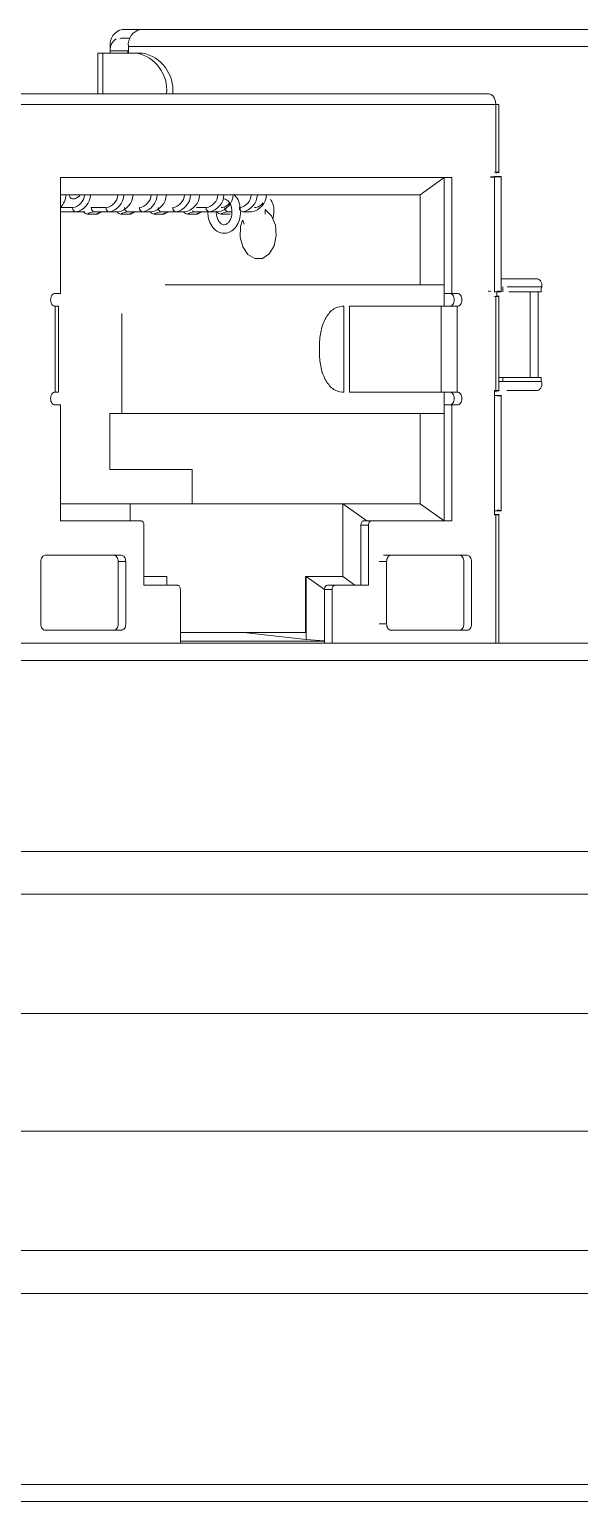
# Model space of a CAD drawing. Header units: millimetres. Extents: x -489 to 1607, y 116 to 1738.
# Drawn here: x -161.22 to -148.4, y 1524.62 to 1558.92 of the extents above; entities that cross this region are included whole.
import ezdxf

# ---------------------------------------------------------------- set-up
doc = ezdxf.new("R2010")
doc.units = ezdxf.units.MM

msp = doc.modelspace()

# ---------------------------------------------------------------- linework, layer by layer
at = {"color": 7, "linetype": 'Continuous', "lineweight": 15}
for p, q in [((-159.053, 1558.924), (-158.629, 1558.924)), ((-159.053, 1558.724), (-158.874, 1558.724)), ((-158.629, 1558.924), (-147.4, 1558.924)), ((-159.623, 1558.374), (-159.623, 1557.424)), ((-159.506, 1558.374), (-159.623, 1558.374)), ((-158.728, 1558.374), (-159.506, 1558.374)), ((-159.336, 1558.424), (-159.336, 1558.524)), ((-159.336, 1558.374), (-159.336, 1558.424)), ((-158.926, 1558.424), (-158.926, 1558.374)), ((-158.912, 1558.524), (-158.912, 1558.374)), ((-147.683, 1558.524), (-158.912, 1558.524)), ((-158.587, 1558.374), (-158.728, 1558.374)), ((-150.526, 1557.424), (-161.698, 1557.424)), ((-161.52, 1557.172), (-150.347, 1557.172)), ((-150.347, 1557.172), (-150.347, 1555.598)), ((-150.274, 1555.581), (-150.274, 1557.175)), ((-150.347, 1555.598), (-150.381, 1555.598)), ((-160.494, 1555.474), (-160.494, 1552.774)), ((-151.373, 1555.474), (-160.494, 1555.474)), ((-151.549, 1555.474), (-152.115, 1555.074)), ((-151.549, 1552.774), (-151.549, 1555.474)), ((-151.549, 1555.474), (-151.549, 1552.974)), ((-151.373, 1552.774), (-151.373, 1555.474)), ((-150.47, 1555.486), (-150.32, 1555.486)), ((-150.32, 1555.486), (-150.47, 1555.472)), ((-150.381, 1555.5), (-150.381, 1552.812)), ((-150.22, 1552.814), (-150.22, 1555.5)), ((-160.494, 1555.074), (-152.115, 1555.074)), ((-152.115, 1555.074), (-152.115, 1552.974)), ((-160.485, 1554.674), (-160.142, 1554.674)), ((-160.142, 1554.674), (-159.93, 1554.674)), ((-159.868, 1554.62), (-159.656, 1554.62)), ((-159.435, 1554.774), (-159.778, 1554.774)), ((-159.708, 1554.674), (-159.364, 1554.674)), ((-159.364, 1554.674), (-159.152, 1554.674)), ((-159.09, 1554.62), (-158.878, 1554.62)), ((-158.93, 1554.674), (-158.587, 1554.674)), ((-158.587, 1554.674), (-158.374, 1554.674)), ((-158.312, 1554.62), (-158.1, 1554.62)), ((-158.152, 1554.674), (-157.809, 1554.674)), ((-157.809, 1554.674), (-157.597, 1554.674)), ((-157.534, 1554.62), (-157.322, 1554.62)), ((-157.374, 1554.674), (-157.031, 1554.674)), ((-157.031, 1554.674), (-156.819, 1554.674)), ((-156.757, 1554.62), (-156.544, 1554.62)), ((-156.596, 1554.674), (-156.501, 1554.674)), ((-156.253, 1554.674), (-156.041, 1554.674)), ((-156.249, 1554.481), (-156.216, 1554.384)), ((-155.724, 1554.726), (-155.723, 1554.62)), ((-150.22, 1553.114), (-149.38, 1553.114)), ((-160.621, 1552.774), (-160.494, 1552.774)), ((-152.115, 1552.974), (-158.053, 1552.974)), ((-152.115, 1552.974), (-151.549, 1552.974)), ((-151.549, 1552.974), (-151.549, 1552.474)), ((-151.549, 1552.774), (-151.373, 1552.774)), ((-151.373, 1552.774), (-151.247, 1552.774)), ((-150.321, 1552.812), (-150.321, 1552.71)), ((-150.186, 1552.814), (-150.186, 1552.924)), ((-149.278, 1552.924), (-150.087, 1552.924)), ((-149.546, 1552.814), (-150.047, 1552.814)), ((-149.546, 1552.814), (-149.546, 1550.814)), ((-149.546, 1552.814), (-149.359, 1552.814)), ((-149.359, 1552.814), (-149.359, 1550.814)), ((-149.359, 1552.814), (-149.288, 1552.814)), ((-149.288, 1552.888), (-149.288, 1552.814)), ((-160.621, 1552.474), (-160.621, 1550.474)), ((-160.539, 1550.471), (-160.539, 1552.477)), ((-153.891, 1552.474), (-153.931, 1552.474)), ((-153.891, 1552.474), (-153.891, 1550.474)), ((-151.621, 1552.474), (-153.756, 1552.474)), ((-153.756, 1552.474), (-153.756, 1550.474)), ((-151.621, 1552.474), (-151.621, 1550.474)), ((-151.247, 1550.474), (-151.247, 1552.474)), ((-150.381, 1552.698), (-150.347, 1552.698)), ((-150.347, 1552.698), (-150.347, 1550.512)), ((-150.274, 1550.494), (-150.274, 1552.716)), ((-159.063, 1552.309), (-159.063, 1549.974)), ((-154.46, 1551.574), (-154.46, 1551.374)), ((-150.274, 1550.814), (-149.546, 1550.814)), ((-150.274, 1550.724), (-149.283, 1550.724)), ((-150.186, 1550.724), (-150.186, 1550.814)), ((-149.359, 1550.814), (-149.546, 1550.814)), ((-149.288, 1550.814), (-149.359, 1550.814)), ((-149.288, 1550.814), (-149.288, 1550.739)), ((-153.931, 1550.474), (-153.891, 1550.474)), ((-153.756, 1550.474), (-151.621, 1550.474)), ((-151.549, 1550.474), (-151.549, 1549.974)), ((-150.381, 1550.398), (-150.381, 1550.512)), ((-150.347, 1550.512), (-150.381, 1550.512)), ((-150.381, 1550.495), (-150.347, 1550.498)), ((-150.381, 1550.398), (-150.381, 1547.71)), ((-150.22, 1547.707), (-150.22, 1550.401)), ((-149.38, 1550.514), (-150.091, 1550.514)), ((-160.494, 1550.174), (-160.621, 1550.174)), ((-160.494, 1550.174), (-160.494, 1547.474)), ((-151.549, 1547.474), (-151.549, 1550.174)), ((-151.373, 1550.174), (-151.549, 1550.174)), ((-151.247, 1550.174), (-151.373, 1550.174)), ((-151.373, 1547.474), (-151.373, 1550.174)), ((-159.345, 1549.974), (-152.115, 1549.974)), ((-159.345, 1548.674), (-159.345, 1549.974)), ((-152.115, 1549.974), (-151.549, 1549.974)), ((-152.115, 1549.974), (-152.115, 1547.874)), ((-151.549, 1549.974), (-151.549, 1547.474)), ((-157.423, 1548.674), (-159.345, 1548.674)), ((-157.423, 1547.874), (-157.423, 1548.674)), ((-158.868, 1547.874), (-160.494, 1547.874)), ((-158.868, 1547.474), (-158.868, 1547.874)), ((-153.918, 1547.874), (-158.868, 1547.874)), ((-152.115, 1547.874), (-153.918, 1547.874)), ((-153.353, 1547.474), (-153.918, 1547.874)), ((-153.918, 1547.874), (-153.918, 1546.174)), ((-151.549, 1547.474), (-152.115, 1547.874)), ((-150.381, 1547.612), (-150.381, 1547.71)), ((-150.347, 1547.625), (-150.381, 1547.628)), ((-150.274, 1544.624), (-150.274, 1547.629)), ((-160.494, 1547.474), (-158.621, 1547.474)), ((-158.55, 1547.374), (-158.55, 1545.974)), ((-153.494, 1545.974), (-153.494, 1547.374)), ((-153.494, 1547.374), (-153.317, 1547.374)), ((-153.423, 1547.474), (-153.247, 1547.474)), ((-153.317, 1545.974), (-153.317, 1547.374)), ((-153.247, 1547.474), (-151.373, 1547.474)), ((-150.381, 1547.612), (-150.347, 1547.612)), ((-160.848, 1546.674), (-159.08, 1546.674)), ((-152.787, 1546.674), (-152.964, 1546.674)), ((-151.019, 1546.674), (-152.787, 1546.674)), ((-160.954, 1545.074), (-160.954, 1546.524)), ((-159.151, 1545.074), (-159.151, 1546.524)), ((-158.974, 1546.524), (-159.151, 1546.524)), ((-158.974, 1546.524), (-158.974, 1545.074)), ((-153.07, 1546.524), (-152.893, 1546.524)), ((-152.893, 1546.524), (-152.893, 1545.074)), ((-151.09, 1545.074), (-151.09, 1546.524)), ((-150.913, 1545.074), (-150.913, 1546.524)), ((-158.02, 1546.174), (-158.55, 1546.174)), ((-158.55, 1545.974), (-157.772, 1545.974)), ((-158.02, 1545.974), (-158.02, 1546.174)), ((-154.784, 1544.876), (-154.784, 1546.174)), ((-154.784, 1546.174), (-154.767, 1546.174)), ((-154.343, 1545.874), (-154.767, 1546.174)), ((-153.918, 1546.174), (-154.767, 1546.174)), ((-154.767, 1546.174), (-154.767, 1544.706)), ((-154.272, 1545.974), (-154.095, 1545.974)), ((-154.095, 1545.974), (-153.317, 1545.974)), ((-153.918, 1546.174), (-153.635, 1545.974)), ((-157.701, 1545.874), (-157.701, 1544.624)), ((-154.343, 1544.624), (-154.343, 1545.874)), ((-154.343, 1545.874), (-154.166, 1545.874)), ((-154.166, 1544.624), (-154.166, 1545.874)), ((-159.08, 1544.924), (-160.848, 1544.924)), ((-157.701, 1544.876), (-156.23, 1544.876)), ((-156.23, 1544.876), (-154.784, 1544.876)), ((-156.23, 1544.876), (-154.767, 1544.706)), ((-152.893, 1545.074), (-153.07, 1545.074)), ((-152.787, 1544.924), (-151.019, 1544.924)), ((-219.506, 1544.624), (-55.883, 1544.624)), ((-154.343, 1544.674), (-157.701, 1544.674)), ((-154.767, 1544.706), (-154.343, 1544.682)), ((-55.883, 1538.774), (-219.506, 1538.774)), ((-55.883, 1530.474), (-219.506, 1530.474)), ((-55.883, 1524.624), (-163.383, 1524.624))]:
    msp.add_line(p, q, dxfattribs=at)
at = {"color": 8, "linetype": 'Continuous', "lineweight": 15}
for p, q in [((-159.506, 1557.424), (-159.506, 1558.374)), ((-159.336, 1558.424), (-158.912, 1558.424)), ((-158.912, 1558.424), (-158.926, 1558.424)), ((-160.213, 1554.774), (-160.494, 1554.774)), ((-157.102, 1554.774), (-157.322, 1554.774)), ((-150.347, 1547.612), (-150.347, 1544.624)), ((-55.883, 1544.224), (-219.506, 1544.224)), ((-219.506, 1539.774), (-55.883, 1539.774)), ((-55.883, 1535.994), (-219.506, 1535.994)), ((-219.506, 1533.254), (-55.883, 1533.254)), ((-55.883, 1529.474), (-163.383, 1529.474)), ((-163.383, 1525.024), (-55.883, 1525.024))]:
    msp.add_line(p, q, dxfattribs=at)
at = {"color": 7, "linetype": 'Continuous', "lineweight": 15, "flags": 128}
for points in [[(-155.724, 1554.726), (-155.718, 1554.723), (-155.576, 1554.579), (-155.487, 1554.366), (-155.467, 1554.12), (-155.518, 1553.884), (-155.632, 1553.697), (-155.79, 1553.59), (-155.965, 1553.584), (-156.127, 1553.677), (-156.248, 1553.855), (-156.309, 1554.087), (-156.298, 1554.334), (-156.252, 1554.484)], [(-149.38, 1553.114), (-149.353, 1553.108), (-149.327, 1553.093), (-149.305, 1553.07), (-149.288, 1553.038), (-149.278, 1553.002), (-149.274, 1552.964), (-149.278, 1552.925), (-149.288, 1552.888)], [(-149.288, 1550.739), (-149.278, 1550.702), (-149.274, 1550.664), (-149.278, 1550.625), (-149.288, 1550.589), (-149.305, 1550.557), (-149.327, 1550.534), (-149.353, 1550.519), (-149.38, 1550.514)]]:
    msp.add_lwpolyline(points, dxfattribs=at)
at = {"color": 7, "linetype": 'Continuous', "lineweight": 15}
for centre, radius, start, end in [((-158.983, 1558.574), 0.357, 101.4297, 188.046), ((-159.04, 1558.452), 0.298, 121.3899, 185.48), ((-159.052, 1558.616), 0.108, 90.5394, 122.8263), ((-158.558, 1558.574), 0.357, 101.4297, 188.046), ((-158.899, 1557.509), 0.881, 354.4324, 78.8227), ((-158.757, 1557.51), 0.881, 354.429, 78.8261), ((-160.91, 1555.139), 0.552, 319.3063, 353.048), ((-160.197, 1555.061), 0.0892, 171.9234, 258.5226), ((-160.218, 1555.089), 0.422, 280.3246, 357.7029), ((-159.44, 1555.09), 0.423, 280.3447, 357.864), ((-158.662, 1555.089), 0.422, 280.3277, 357.6949), ((-157.885, 1555.09), 0.423, 280.3495, 357.8543), ((-157.107, 1555.09), 0.423, 280.3411, 357.8626), ((-156.329, 1555.09), 0.423, 280.3447, 357.864), ((-160.125, 1554.761), 0.0892, 171.9381, 258.6217), ((-159.704, 1554.4), 0.274, 90.763, 126.7255), ((-159.69, 1554.761), 0.0892, 171.9381, 258.6217), ((-159.492, 1554.4), 0.274, 90.7589, 126.7296), ((-159.656, 1554.668), 0.0487, 270.1907, 300.9), ((-159.347, 1554.761), 0.0892, 171.9381, 258.6217), ((-158.926, 1554.4), 0.274, 90.7546, 126.7404), ((-158.912, 1554.761), 0.0892, 171.9099, 258.6272), ((-158.714, 1554.4), 0.274, 90.7546, 126.7404), ((-158.878, 1554.668), 0.0487, 270.2259, 300.9004), ((-158.569, 1554.761), 0.0892, 171.9381, 258.6217), ((-158.148, 1554.4), 0.274, 90.7589, 126.7296), ((-158.134, 1554.761), 0.0892, 171.9152, 258.6446), ((-157.936, 1554.4), 0.274, 90.7589, 126.7296), ((-158.102, 1554.676), 0.0561, 272.2532, 298.8375), ((-157.791, 1554.761), 0.0892, 171.9099, 258.6272), ((-157.37, 1554.4), 0.274, 90.7589, 126.7296), ((-157.158, 1554.4), 0.274, 90.7589, 126.7296), ((-157.324, 1554.676), 0.0561, 272.2532, 298.8375), ((-157.013, 1554.761), 0.0892, 171.9099, 258.6272), ((-156.593, 1554.4), 0.274, 90.7589, 126.7296), ((-156.579, 1554.761), 0.0892, 171.9381, 258.6217), ((-156.236, 1554.761), 0.0892, 171.9381, 258.6217)]:
    msp.add_arc(centre, radius, start, end, dxfattribs=at)
at = {"color": 8, "linetype": 'Continuous', "lineweight": 15}
for centre, radius, start, end in [((-160.255, 1555.088), 0.317, 277.7013, 357.5143), ((-159.477, 1555.087), 0.316, 277.6774, 357.3048), ((-159.228, 1555.09), 0.423, 280.3447, 357.864), ((-158.7, 1555.087), 0.316, 277.6758, 357.3002), ((-158.45, 1555.09), 0.423, 280.3495, 357.8543), ((-157.922, 1555.087), 0.316, 277.6828, 357.2994), ((-157.673, 1555.09), 0.423, 280.3495, 357.8543), ((-157.144, 1555.088), 0.317, 277.7013, 357.5143), ((-156.895, 1555.09), 0.423, 280.3411, 357.8626), ((-156.366, 1555.088), 0.317, 277.6992, 357.5165), ((-156.117, 1555.09), 0.423, 280.3447, 357.864), ((-159.855, 1554.733), 0.114, 211.2801, 263.4355), ((-159.077, 1554.733), 0.114, 211.1149, 263.4432), ((-158.299, 1554.733), 0.114, 211.1149, 263.4432), ((-157.521, 1554.733), 0.114, 211.1326, 263.4255), ((-157.371, 1554.736), 0.0619, 214.2334, 267.4239), ((-156.744, 1554.733), 0.114, 211.0837, 263.4561)]:
    msp.add_arc(centre, radius, start, end, dxfattribs=at)
at = {"color": 7, "linetype": 'Continuous', "lineweight": 15}
for points, knots in [([(-150.347, 1557.172), (-150.35, 1557.205), (-150.355, 1557.271), (-150.397, 1557.354), (-150.456, 1557.413), (-150.502, 1557.42), (-150.526, 1557.424)], [0, 0, 0, 0, 0.2500021, 0.5000464, 0.7500107, 1, 1, 1, 1]), ([(-150.274, 1557.172), (-150.277, 1557.172), (-150.284, 1557.172), (-150.326, 1557.172), (-150.347, 1557.172)], [0, 0, 0, 0, 0.499994, 1, 1, 1, 1]), ([(-150.347, 1555.585), (-150.334, 1555.586), (-150.308, 1555.588), (-150.284, 1555.591), (-150.273, 1555.593), (-150.274, 1555.596), (-150.294, 1555.598), (-150.331, 1555.598), (-150.347, 1555.598)], [0, 0, 0, 0, 0.1551057, 0.3016926, 0.4397209, 0.569196, 0.8014937, 1, 1, 1, 1]), ([(-150.222, 1555.5), (-150.234, 1555.5), (-150.257, 1555.5), (-150.34, 1555.5), (-150.381, 1555.5)], [0, 0, 0, 0, 0.500008, 1, 1, 1, 1]), ([(-150.32, 1555.486), (-150.287, 1555.489), (-150.223, 1555.493), (-150.223, 1555.497), (-150.222, 1555.5)], [0, 0, 0, 0, 0.500002, 1, 1, 1, 1]), ([(-160.214, 1554.976), (-160.21, 1554.976), (-160.177, 1554.97), (-160.118, 1554.995), (-160.062, 1555.032), (-160.042, 1555.066), (-160.037, 1555.074)], [0, 0, 0, 0, 0.0670644, 0.4728843, 0.8723395, 1, 1, 1, 1]), ([(-156.681, 1554.974), (-156.662, 1554.971), (-156.627, 1554.966), (-156.569, 1554.915), (-156.524, 1554.835), (-156.497, 1554.732), (-156.497, 1554.619), (-156.523, 1554.514), (-156.569, 1554.432), (-156.626, 1554.384), (-156.683, 1554.368), (-156.741, 1554.384), (-156.805, 1554.448), (-156.847, 1554.538), (-156.866, 1554.624), (-156.862, 1554.673), (-156.861, 1554.686)], [0, 0, 0, 0, 0.08065, 0.152655, 0.220774, 0.293103, 0.365972, 0.438769, 0.510411, 0.581025, 0.65632, 0.757093, 0.827824, 0.902707, 0.975398, 1, 1, 1, 1]), ([(-156.748, 1554.774), (-156.713, 1554.779), (-156.657, 1554.788), (-156.594, 1554.835), (-156.567, 1554.868), (-156.555, 1554.883)], [0, 0, 0, 0, 0.499899, 0.778188, 1, 1, 1, 1]), ([(-156.306, 1554.725), (-156.31, 1554.771), (-156.321, 1554.882), (-156.38, 1555.008), (-156.442, 1555.059), (-156.46, 1555.074)], [0, 0, 0, 0, 0.335842, 0.803486, 1, 1, 1, 1]), ([(-155.97, 1554.774), (-155.933, 1554.779), (-155.861, 1554.789), (-155.805, 1554.853), (-155.778, 1554.884)], [0, 0, 0, 0, 0.522035, 1, 1, 1, 1]), ([(-155.545, 1554.504), (-155.534, 1554.56), (-155.51, 1554.678), (-155.532, 1554.848), (-155.581, 1554.934), (-155.601, 1554.967)], [0, 0, 0, 0, 0.353239, 0.744128, 1, 1, 1, 1]), ([(-159.629, 1554.628), (-159.596, 1554.647), (-159.551, 1554.672), (-159.506, 1554.674), (-159.495, 1554.674)], [0, 0, 0, 0, 0.7497152, 1, 1, 1, 1]), ([(-158.852, 1554.628), (-158.818, 1554.647), (-158.773, 1554.672), (-158.729, 1554.674), (-158.718, 1554.674)], [0, 0, 0, 0, 0.749698, 1, 1, 1, 1]), ([(-158.074, 1554.628), (-158.04, 1554.647), (-157.995, 1554.672), (-157.951, 1554.674), (-157.94, 1554.674)], [0, 0, 0, 0, 0.749665, 1, 1, 1, 1]), ([(-157.296, 1554.628), (-157.262, 1554.647), (-157.217, 1554.672), (-157.173, 1554.674), (-157.162, 1554.674)], [0, 0, 0, 0, 0.749646, 1, 1, 1, 1]), ([(-157.057, 1554.674), (-157.058, 1554.636), (-157.06, 1554.533), (-157, 1554.376), (-156.895, 1554.243), (-156.762, 1554.175), (-156.625, 1554.169), (-156.496, 1554.223), (-156.39, 1554.332), (-156.314, 1554.487), (-156.303, 1554.611), (-156.298, 1554.674)], [0, 0, 0, 0, 0.0748082, 0.2016074, 0.3309554, 0.4388266, 0.5415624, 0.6481302, 0.7573678, 0.8758716, 1, 1, 1, 1]), ([(-160.621, 1552.474), (-160.634, 1552.476), (-160.662, 1552.481), (-160.697, 1552.515), (-160.721, 1552.565), (-160.729, 1552.624), (-160.721, 1552.683), (-160.697, 1552.733), (-160.662, 1552.767), (-160.634, 1552.772), (-160.621, 1552.774)], [0, 0, 0, 0, 0.1249907, 0.2500077, 0.3749759, 0.49997, 0.6249642, 0.7500382, 0.8749844, 1, 1, 1, 1]), ([(-151.423, 1552.474), (-151.409, 1552.476), (-151.382, 1552.481), (-151.346, 1552.515), (-151.323, 1552.565), (-151.315, 1552.624), (-151.323, 1552.683), (-151.346, 1552.733), (-151.382, 1552.767), (-151.409, 1552.772), (-151.423, 1552.774)], [0, 0, 0, 0, 0.1249788, 0.2500323, 0.3749745, 0.49997, 0.6249655, 0.7500136, 0.8749964, 1, 1, 1, 1]), ([(-151.247, 1552.774), (-151.233, 1552.772), (-151.205, 1552.767), (-151.17, 1552.733), (-151.146, 1552.683), (-151.138, 1552.624), (-151.146, 1552.565), (-151.17, 1552.515), (-151.205, 1552.481), (-151.233, 1552.476), (-151.247, 1552.474)], [0, 0, 0, 0, 0.125014, 0.249987, 0.375035, 0.50003, 0.625025, 0.749967, 0.875011, 1, 1, 1, 1]), ([(-150.471, 1552.812), (-150.472, 1552.815), (-150.472, 1552.819), (-150.507, 1552.823), (-150.525, 1552.826)], [0, 0, 0, 0, 0.499987, 1, 1, 1, 1]), ([(-150.381, 1552.812), (-150.34, 1552.812), (-150.257, 1552.812), (-150.234, 1552.812), (-150.222, 1552.812)], [0, 0, 0, 0, 0.499992, 1, 1, 1, 1]), ([(-150.222, 1552.812), (-150.223, 1552.815), (-150.223, 1552.819), (-150.287, 1552.823), (-150.32, 1552.826)], [0, 0, 0, 0, 0.499998, 1, 1, 1, 1]), ([(-160.541, 1552.474), (-160.54, 1552.474), (-160.534, 1552.474), (-160.558, 1552.474), (-160.6, 1552.474), (-160.621, 1552.474)], [0, 0, 0, 0, 0.066209, 0.533088, 1, 1, 1, 1]), ([(-153.931, 1552.474), (-153.998, 1552.462), (-154.1, 1552.443), (-154.224, 1552.331), (-154.308, 1552.215), (-154.376, 1552.072), (-154.442, 1551.862), (-154.453, 1551.687), (-154.46, 1551.574)], [0, 0, 0, 0, 0.2394407, 0.3695306, 0.5000087, 0.6300744, 0.7605627, 1, 1, 1, 1]), ([(-151.247, 1552.474), (-151.273, 1552.474), (-151.327, 1552.474), (-151.43, 1552.474), (-151.534, 1552.474), (-151.592, 1552.474), (-151.621, 1552.474)], [0, 0, 0, 0, 0.2499948, 0.500019, 0.7500191, 1, 1, 1, 1]), ([(-150.347, 1552.698), (-150.331, 1552.699), (-150.294, 1552.699), (-150.274, 1552.701), (-150.273, 1552.704), (-150.284, 1552.706), (-150.308, 1552.709), (-150.334, 1552.711), (-150.347, 1552.712)], [0, 0, 0, 0, 0.1985037, 0.4308045, 0.5602733, 0.6983008, 0.8448871, 1, 1, 1, 1]), ([(-154.46, 1551.374), (-154.453, 1551.261), (-154.442, 1551.086), (-154.376, 1550.876), (-154.308, 1550.733), (-154.224, 1550.617), (-154.1, 1550.505), (-153.998, 1550.486), (-153.931, 1550.474)], [0, 0, 0, 0, 0.239438, 0.369535, 0.499989, 0.630085, 0.760558, 1, 1, 1, 1]), ([(-160.621, 1550.174), (-160.634, 1550.176), (-160.662, 1550.181), (-160.697, 1550.215), (-160.721, 1550.265), (-160.729, 1550.324), (-160.721, 1550.383), (-160.697, 1550.432), (-160.662, 1550.467), (-160.634, 1550.472), (-160.621, 1550.474)], [0, 0, 0, 0, 0.1250156, 0.2499618, 0.3750358, 0.50003, 0.6250241, 0.7499923, 0.8750093, 1, 1, 1, 1]), ([(-160.621, 1550.474), (-160.6, 1550.474), (-160.558, 1550.474), (-160.534, 1550.474), (-160.54, 1550.474), (-160.541, 1550.474)], [0, 0, 0, 0, 0.466912, 0.933791, 1, 1, 1, 1]), ([(-151.621, 1550.474), (-151.592, 1550.474), (-151.534, 1550.474), (-151.43, 1550.474), (-151.327, 1550.474), (-151.273, 1550.474), (-151.247, 1550.474)], [0, 0, 0, 0, 0.249981, 0.499981, 0.750005, 1, 1, 1, 1]), ([(-151.423, 1550.174), (-151.409, 1550.176), (-151.382, 1550.181), (-151.346, 1550.215), (-151.323, 1550.265), (-151.315, 1550.324), (-151.323, 1550.383), (-151.346, 1550.433), (-151.382, 1550.467), (-151.409, 1550.472), (-151.423, 1550.474)], [0, 0, 0, 0, 0.1250036, 0.2499864, 0.3750345, 0.50003, 0.6250255, 0.7499677, 0.8750212, 1, 1, 1, 1]), ([(-151.247, 1550.474), (-151.233, 1550.472), (-151.205, 1550.467), (-151.17, 1550.433), (-151.146, 1550.383), (-151.138, 1550.324), (-151.146, 1550.265), (-151.17, 1550.215), (-151.205, 1550.181), (-151.233, 1550.176), (-151.247, 1550.174)], [0, 0, 0, 0, 0.1249894, 0.2500331, 0.374975, 0.49997, 0.6249651, 0.7500128, 0.8749857, 1, 1, 1, 1]), ([(-150.222, 1550.398), (-150.234, 1550.398), (-150.257, 1550.398), (-150.34, 1550.398), (-150.381, 1550.398)], [0, 0, 0, 0, 0.500008, 1, 1, 1, 1]), ([(-150.347, 1550.498), (-150.334, 1550.499), (-150.308, 1550.501), (-150.284, 1550.504), (-150.273, 1550.506), (-150.274, 1550.509), (-150.294, 1550.511), (-150.331, 1550.511), (-150.347, 1550.512)], [0, 0, 0, 0, 0.1551129, 0.3016992, 0.4397267, 0.5691955, 0.8014963, 1, 1, 1, 1]), ([(-150.32, 1550.384), (-150.287, 1550.387), (-150.223, 1550.391), (-150.223, 1550.395), (-150.222, 1550.398)], [0, 0, 0, 0, 0.500002, 1, 1, 1, 1]), ([(-150.381, 1547.71), (-150.34, 1547.71), (-150.257, 1547.71), (-150.234, 1547.71), (-150.222, 1547.71)], [0, 0, 0, 0, 0.499992, 1, 1, 1, 1]), ([(-150.347, 1547.612), (-150.331, 1547.612), (-150.294, 1547.612), (-150.274, 1547.614), (-150.273, 1547.617), (-150.284, 1547.619), (-150.308, 1547.622), (-150.334, 1547.624), (-150.347, 1547.625)], [0, 0, 0, 0, 0.198506, 0.430804, 0.560279, 0.698307, 0.844894, 1, 1, 1, 1]), ([(-150.222, 1547.71), (-150.223, 1547.713), (-150.223, 1547.717), (-150.287, 1547.721), (-150.32, 1547.724)], [0, 0, 0, 0, 0.499998, 1, 1, 1, 1]), ([(-158.621, 1547.474), (-158.611, 1547.472), (-158.593, 1547.469), (-158.569, 1547.446), (-158.553, 1547.413), (-158.551, 1547.387), (-158.55, 1547.374)], [0, 0, 0, 0, 0.250032, 0.500103, 0.750002, 1, 1, 1, 1]), ([(-153.494, 1547.374), (-153.493, 1547.387), (-153.491, 1547.413), (-153.474, 1547.446), (-153.451, 1547.469), (-153.433, 1547.472), (-153.423, 1547.474)], [0, 0, 0, 0, 0.24999, 0.499957, 0.749957, 1, 1, 1, 1]), ([(-153.317, 1547.374), (-153.316, 1547.387), (-153.314, 1547.413), (-153.298, 1547.446), (-153.274, 1547.469), (-153.256, 1547.472), (-153.247, 1547.474)], [0, 0, 0, 0, 0.2499952, 0.4998734, 0.7499708, 1, 1, 1, 1]), ([(-160.954, 1546.524), (-160.952, 1546.544), (-160.949, 1546.583), (-160.925, 1546.633), (-160.89, 1546.667), (-160.862, 1546.672), (-160.848, 1546.674)], [0, 0, 0, 0, 0.249981, 0.500118, 0.74998, 1, 1, 1, 1]), ([(-159.151, 1546.524), (-159.152, 1546.544), (-159.156, 1546.583), (-159.18, 1546.633), (-159.215, 1546.667), (-159.243, 1546.672), (-159.257, 1546.674)], [0, 0, 0, 0, 0.249975, 0.500056, 0.749986, 1, 1, 1, 1]), ([(-159.08, 1546.674), (-159.066, 1546.672), (-159.038, 1546.667), (-159.003, 1546.633), (-158.979, 1546.583), (-158.976, 1546.544), (-158.974, 1546.524)], [0, 0, 0, 0, 0.25, 0.499883, 0.750021, 1, 1, 1, 1]), ([(-152.893, 1546.524), (-152.891, 1546.544), (-152.888, 1546.583), (-152.864, 1546.633), (-152.829, 1546.667), (-152.801, 1546.672), (-152.787, 1546.674)], [0, 0, 0, 0, 0.249981, 0.500118, 0.74998, 1, 1, 1, 1]), ([(-151.09, 1546.524), (-151.091, 1546.544), (-151.095, 1546.583), (-151.119, 1546.633), (-151.154, 1546.667), (-151.182, 1546.672), (-151.196, 1546.674)], [0, 0, 0, 0, 0.249973, 0.500055, 0.750007, 1, 1, 1, 1]), ([(-151.019, 1546.674), (-151.005, 1546.672), (-150.977, 1546.667), (-150.942, 1546.633), (-150.918, 1546.583), (-150.915, 1546.544), (-150.913, 1546.524)], [0, 0, 0, 0, 0.2500198, 0.499882, 0.7500187, 1, 1, 1, 1]), ([(-157.772, 1545.974), (-157.763, 1545.972), (-157.744, 1545.969), (-157.721, 1545.946), (-157.705, 1545.913), (-157.702, 1545.887), (-157.701, 1545.874)], [0, 0, 0, 0, 0.250028, 0.500123, 0.75, 1, 1, 1, 1]), ([(-154.343, 1545.874), (-154.342, 1545.887), (-154.339, 1545.913), (-154.323, 1545.946), (-154.3, 1545.969), (-154.281, 1545.972), (-154.272, 1545.974)], [0, 0, 0, 0, 0.249957, 0.499898, 0.749983, 1, 1, 1, 1]), ([(-154.166, 1545.874), (-154.165, 1545.887), (-154.163, 1545.913), (-154.146, 1545.946), (-154.123, 1545.969), (-154.104, 1545.972), (-154.095, 1545.974)], [0, 0, 0, 0, 0.24998, 0.499863, 0.749966, 1, 1, 1, 1]), ([(-160.848, 1544.924), (-160.862, 1544.926), (-160.89, 1544.931), (-160.925, 1544.965), (-160.949, 1545.015), (-160.952, 1545.054), (-160.954, 1545.074)], [0, 0, 0, 0, 0.25, 0.500034, 0.749989, 1, 1, 1, 1]), ([(-159.257, 1544.924), (-159.243, 1544.926), (-159.215, 1544.931), (-159.18, 1544.965), (-159.156, 1545.015), (-159.152, 1545.054), (-159.151, 1545.074)], [0, 0, 0, 0, 0.249994, 0.500096, 0.749995, 1, 1, 1, 1]), ([(-158.974, 1545.074), (-158.976, 1545.054), (-158.979, 1545.015), (-159.003, 1544.965), (-159.038, 1544.931), (-159.066, 1544.926), (-159.08, 1544.924)], [0, 0, 0, 0, 0.250009, 0.499966, 0.75002, 1, 1, 1, 1]), ([(-152.787, 1544.924), (-152.801, 1544.926), (-152.829, 1544.931), (-152.864, 1544.965), (-152.888, 1545.015), (-152.891, 1545.054), (-152.893, 1545.074)], [0, 0, 0, 0, 0.25, 0.500034, 0.749989, 1, 1, 1, 1]), ([(-151.196, 1544.924), (-151.182, 1544.926), (-151.154, 1544.931), (-151.119, 1544.965), (-151.095, 1545.015), (-151.091, 1545.054), (-151.09, 1545.074)], [0, 0, 0, 0, 0.249974, 0.500097, 0.749997, 1, 1, 1, 1]), ([(-150.913, 1545.074), (-150.915, 1545.054), (-150.918, 1545.015), (-150.942, 1544.965), (-150.977, 1544.931), (-151.005, 1544.926), (-151.019, 1544.924)], [0, 0, 0, 0, 0.2500113, 0.4999662, 0.7499999, 1, 1, 1, 1])]:
    msp.add_open_spline(points, degree=3, knots=knots, dxfattribs=at)

doc.saveas('drawing.dxf')
